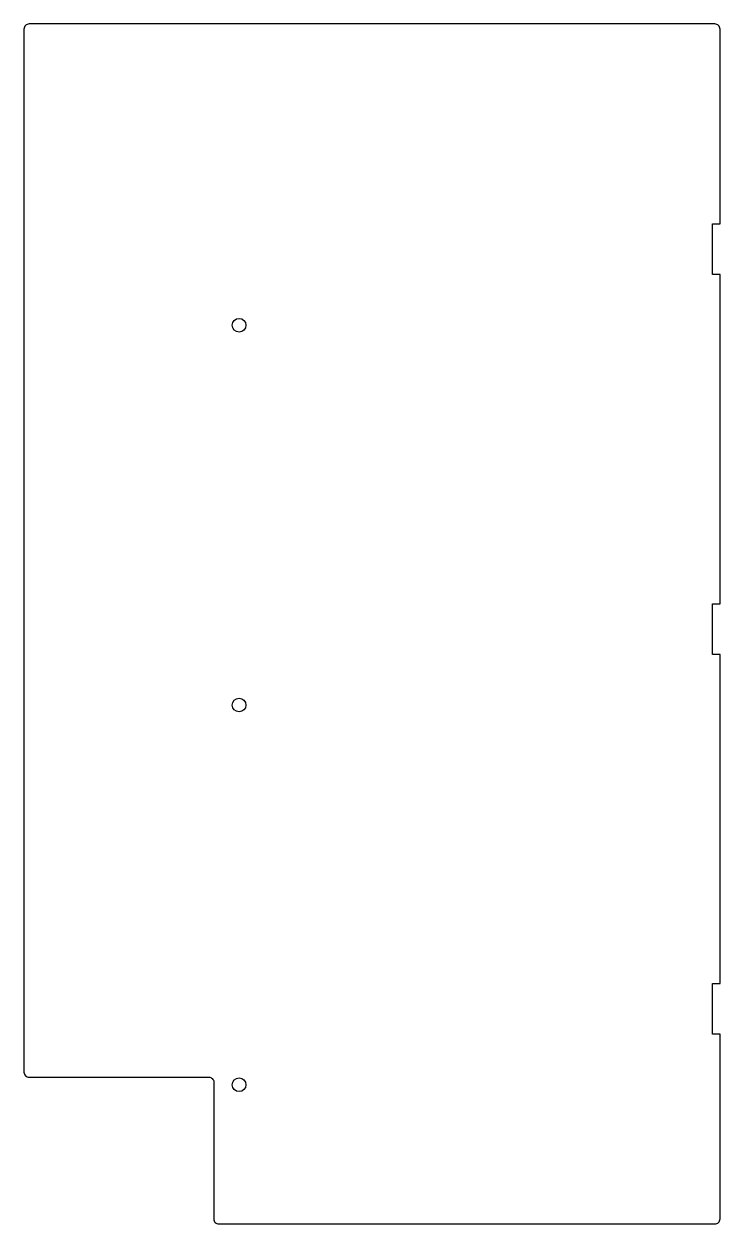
# Model space of a CAD drawing. Header units: millimetres. Extents: x 95 to 370, y -6 to 468.
import ezdxf

# ---------------------------------------------------------------- set-up
doc = ezdxf.new("R2010")
doc.units = ezdxf.units.MM
doc.layers.get('0').update_dxf_attribs({"linetype": 'CONTINUOUS'})

msp = doc.modelspace()

# ---------------------------------------------------------------- linework, layer by layer
msp.add_lwpolyline([(95.08, 53.75, 0.414214), (97.08, 51.75), (168.08, 51.75, -0.414214), (170.08, 49.75), (170.08, -4.25, 0.414214), (172.08, -6.25), (368.08, -6.25, 0.414214), (370.08, -4.25), (370.08, 68.75), (367.08, 68.75), (367.08, 88.75), (370.08, 88.75), (370.08, 218.75), (367.08, 218.75), (367.08, 238.75), (370.08, 238.75), (370.08, 368.75), (367.08, 368.75), (367.08, 388.75), (370.08, 388.75), (370.08, 465.75, 0.414214), (368.08, 467.75), (97.08, 467.75, 0.414214), (95.08, 465.75)], format="xyb", close=True)
for centre in [(180.08, 348.75), (180.08, 198.75), (180.08, 48.75)]:
    msp.add_circle(centre, 2.7)

doc.saveas('drawing.dxf')
